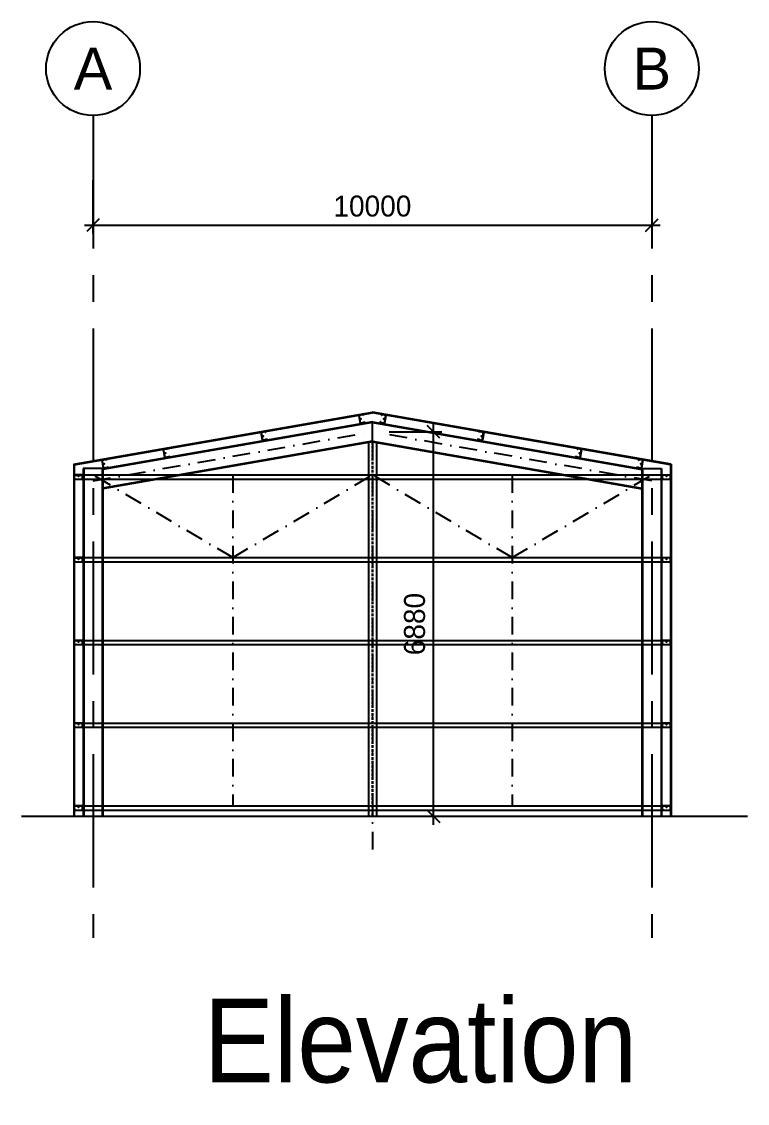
# Model space of a CAD drawing. Header units: millimetres. Extents: x 14826 to 891005, y -311366 to 56117.
# Drawn here: x 155479 to 168466, y -192425 to -173070 of the extents above; entities that cross this region are included whole.
import ezdxf
from ezdxf.enums import TextEntityAlignment as Align

# ---------------------------------------------------------------- set-up
doc = ezdxf.new("R2010")
doc.units = ezdxf.units.MM
for name, pattern in [('CENTER', [50.8, 31.75, -6.35, 6.35, -6.35]), ('DASHDOT', [25.4, 12.7, -6.35, 0, -6.35]), ('Hidden', [7.14375, 4.7625, -2.38125])]:
    doc.linetypes.add(name, pattern=pattern)
for name, color, linetype in [('AFR-STEEL SECTIONS', 3, 'Continuous'), ('AUR-CENTRELINES', 6, 'DASHDOT'), ('AUR-DIMS', 7, 'Continuous'), ('AUR-GRID CIRC', 3, 'Continuous'), ('AUR-GRID TEXT', 2, 'Continuous'), ('AUR-GRIDS', 7, 'CENTER'), ('AUR-SECTIONS', 3, 'Continuous')]:
    doc.layers.add(name, color=color, linetype=linetype)
doc.layers.add('G-ANNO-TEXT', color=7, linetype='Continuous', lineweight=9)
doc.styles.add('Arial_4', font='arial.ttf', dxfattribs={"width": 0.9, "height": 700})
doc.styles.add('ArialN', font='ARIALN.TTF')
doc.dimstyles.new('1-150', dxfattribs={"dimscale": 150, "dimtxt": 2.5, "dimasz": 1.5, "dimexe": 1, "dimexo": 2, "dimgap": 1, "dimtad": 1, "dimdec": 0, "dimzin": 0, "dimdsep": 46, "dimtxsty": 'Standard', "dimblk": 'OBLIQUE', "dimcen": 0, "dimdle": 1, "dimclrd": 7, "dimclre": 7, "dimclrt": 3, "dimadec": 0, "dimazin": 0, "dimtfac": 1, "dimtdec": 0, "dimtix": 1, "dimtmove": 2, "dimatfit": 0, "dimfxl": 6.5, "dimfxlon": 1, "dimtolj": 1, "dimtzin": 0, "dimarcsym": 0})

# ---------------------------------------------------------------- blocks, each defined once
blk = doc.blocks.new('_Oblique')
at = {"color": 0, "linetype": 'ByBlock', "lineweight": -2}
blk.add_line((-0.5, -0.5), (0.5, 0.5), dxfattribs=at)
blk = doc.blocks.new('*D143')
at = {"layer": 'AUR-DIMS', "color": 7, "lineweight": -2, "ltscale": 75, "transparency": 16777216}
for p, q in [((156756, -175908), (156756, -176860)), ((166756, -176403), (166756, -176860)), ((156606, -176710), (166906, -176710))]:
    blk.add_line(p, q, dxfattribs=at)
at = {"layer": 'Defpoints', "color": 0, "ltscale": 75, "transparency": 16777216}
for p in [(156756, -175608), (166756, -176103), (166756, -176710)]:
    blk.add_point(p, dxfattribs=at)
at = {"layer": 'AUR-DIMS', "color": 7, "lineweight": -2, "ltscale": 75, "transparency": 16777216, "xscale": 225, "yscale": 225, "zscale": 225, "rotation": 180}
blk.add_blockref('_Oblique', (156756, -176710), dxfattribs=at)
at = {"layer": 'AUR-DIMS', "color": 7, "lineweight": -2, "ltscale": 75, "transparency": 16777216, "xscale": 225, "yscale": 225, "zscale": 225}
blk.add_blockref('_Oblique', (166756, -176710), dxfattribs=at)
at = {"layer": 'AUR-DIMS', "color": 3, "ltscale": 75, "transparency": 16777216, "insert": (161756, -176372), "char_height": 375, "attachment_point": 5}
blk.add_mtext('\\A1;10000', dxfattribs=at)
blk = doc.blocks.new('*D148')
at = {"layer": 'AUR-DIMS', "color": 7, "lineweight": -2, "ltscale": 75, "transparency": 16777216}
for p, q in [((162849, -187439), (162849, -180259)), ((162056, -180409), (162999, -180409)), ((162129, -187289), (162999, -187289))]:
    blk.add_line(p, q, dxfattribs=at)
at = {"layer": 'Defpoints', "color": 0, "ltscale": 75, "transparency": 16777216}
for p in [(161756, -180409), (162849, -180409), (161829, -187289)]:
    blk.add_point(p, dxfattribs=at)
at = {"layer": 'AUR-DIMS', "color": 7, "lineweight": -2, "ltscale": 75, "transparency": 16777216, "xscale": 225, "yscale": 225, "zscale": 225}
for p, rotation in [((162849, -180409), 90), ((162849, -187289), 270)]:
    blk.add_blockref('_Oblique', p, dxfattribs=dict(at, rotation=rotation))
at = {"layer": 'AUR-DIMS', "color": 3, "ltscale": 75, "transparency": 16777216, "insert": (162512, -183849), "char_height": 375, "attachment_point": 5, "rotation": 90}
blk.add_mtext('\\A1;6880', dxfattribs=at)

msp = doc.modelspace()

# ---------------------------------------------------------------- linework, layer by layer
at = {"color": 1}
for p, q in [((156410.35678, -180990.88823), (161756.35753, -180057.73613)), ((156420.35678, -180999.29391), (161756.35753, -180067.88733)), ((167102.35828, -180990.88823), (161756.35753, -180057.73613)), ((167092.35828, -180999.29391), (161756.35753, -180067.88733)), ((156410.35678, -180990.88823), (156410.35678, -187288.90928)), ((156420.35678, -180999.29391), (156420.35678, -187288.90928)), ((167092.35828, -180999.29391), (167092.35828, -187288.90928)), ((167102.35828, -180990.88823), (167102.35828, -187288.90928)), ((156425.35681, -181180.40296), (167087.35826, -181180.40296)), ((156425.35681, -181255.40333), (167087.35826, -181255.40333)), ((156425.35681, -182660.65496), (167087.35826, -182660.65496)), ((156425.35681, -182735.65533), (167087.35826, -182735.65533)), ((156425.35681, -184140.90696), (167087.35826, -184140.90696)), ((156425.35681, -184215.90733), (167087.35826, -184215.90733)), ((156425.35681, -185621.15896), (167087.35826, -185621.15896)), ((156425.35681, -185696.15933), (167087.35826, -185696.15933)), ((156425.35681, -187101.40909), (167087.35826, -187101.40909)), ((156425.35681, -187176.40946), (167087.35826, -187176.40946))]:
    msp.add_line(p, q, dxfattribs=at)
at = {"layer": 'AFR-STEEL SECTIONS', "color": 3, "linetype": 'Continuous'}
for p, q in [((161515.02094, -180115.0886), (161539.09427, -180253.00405)), ((161541.0645, -180252.66014), (161516.99116, -180114.7447)), ((161583.1189, -180098.12638), (161519.08673, -180109.30329)), ((161519.43063, -180111.27351), (161583.4628, -180100.0966)), ((161586.93399, -180102.53608), (161589.51328, -180117.31273)), ((161591.4835, -180116.96883), (161588.90421, -180102.19217)), ((161589.51328, -180117.31273), (161591.4835, -180116.96883)), ((161921.23157, -180116.96883), (161923.81086, -180102.19217)), ((161923.20179, -180117.31273), (161921.23157, -180116.96883)), ((161925.78108, -180102.53608), (161923.20179, -180117.31273)), ((161993.28444, -180111.27351), (161929.25226, -180100.0966)), ((161929.59617, -180098.12638), (161993.62834, -180109.30329)), ((161971.65057, -180252.66014), (161995.72391, -180114.7447)), ((161997.69413, -180115.0886), (161973.62079, -180253.00405)), ((161756.35753, -180230.30726), (156932.35753, -181072.34337)), ((161756.35753, -180240.15392), (156932.35753, -181082.19004)), ((161608.56786, -180243.92271), (161544.53568, -180255.09962)), ((161544.87959, -180257.06984), (161608.91176, -180245.89293)), ((161610.39826, -180225.33096), (161608.42804, -180225.67487)), ((161608.42804, -180225.67487), (161611.00733, -180240.45152)), ((161612.97755, -180240.10762), (161610.39826, -180225.33096)), ((161756.35753, -180230.30726), (166580.35753, -181072.34337)), ((161756.35753, -180587.62943), (161756.35753, -180230.30726)), ((161756.35753, -180240.15392), (166580.35753, -181082.19004)), ((161899.73752, -180240.10762), (161902.3168, -180225.33096)), ((161904.28702, -180225.67487), (161901.70774, -180240.45152)), ((161902.3168, -180225.33096), (161904.28702, -180225.67487)), ((161967.83548, -180257.06984), (161903.80331, -180245.89293)), ((161904.14721, -180243.92271), (161968.17938, -180255.09962)), ((161756.35753, -180577.78276), (156932.35753, -181419.81888)), ((159764.95425, -180420.56525), (159789.02759, -180558.4807)), ((159790.99781, -180558.13679), (159766.92447, -180420.22135)), ((159833.05221, -180403.60303), (159769.02004, -180414.77994)), ((159769.36394, -180416.75016), (159833.39612, -180405.57325)), ((159858.50117, -180549.39936), (159794.469, -180560.57627)), ((159794.8129, -180562.54649), (159858.84507, -180551.36958)), ((159836.8673, -180408.01273), (159839.44659, -180422.78938)), ((159841.41681, -180422.44548), (159838.83752, -180407.66882)), ((159839.44659, -180422.78938), (159841.41681, -180422.44548)), ((159860.33158, -180530.80761), (159858.36136, -180531.15152)), ((159858.36136, -180531.15152), (159860.94064, -180545.92817)), ((159862.91086, -180545.58427), (159860.33158, -180530.80761)), ((161756.35753, -180577.78276), (166580.35753, -181419.81888)), ((163649.8042, -180545.58427), (163652.38349, -180530.80761)), ((163654.35371, -180531.15152), (163651.77442, -180545.92817)), ((163652.38349, -180530.80761), (163654.35371, -180531.15152)), ((163717.90216, -180562.54649), (163653.86999, -180551.36958)), ((163654.2139, -180549.39936), (163718.24607, -180560.57627)), ((163671.29826, -180422.44548), (163673.87754, -180407.66882)), ((163673.26848, -180422.78938), (163671.29826, -180422.44548)), ((163675.84776, -180408.01273), (163673.26848, -180422.78938)), ((163743.35112, -180416.75016), (163679.31895, -180405.57325)), ((163679.66286, -180403.60303), (163743.69503, -180414.77994)), ((163721.71726, -180558.13679), (163745.7906, -180420.22135)), ((163747.76082, -180420.56525), (163723.68748, -180558.4807)), ((161756.35753, -180587.62943), (156932.35753, -181429.66554)), ((158014.66822, -180726.08019), (158038.74156, -180863.99563)), ((158040.71178, -180863.65173), (158016.63844, -180725.73628)), ((158082.76618, -180709.11797), (158018.73401, -180720.29487)), ((158019.07791, -180722.26509), (158083.11009, -180711.08819)), ((158086.58127, -180713.52766), (158089.16056, -180728.30432)), ((158091.13078, -180727.96041), (158088.55149, -180713.18376)), ((158089.16056, -180728.30432), (158091.13078, -180727.96041)), ((161683.29753, -180600.38215), (161683.29753, -187288.90928)), ((161756.35753, -180587.62943), (166580.35753, -181429.66554)), ((161829.41753, -180600.38215), (161829.41753, -187288.90928)), ((165421.58429, -180727.96041), (165424.16357, -180713.18376)), ((165423.55451, -180728.30432), (165421.58429, -180727.96041)), ((165426.13379, -180713.52766), (165423.55451, -180728.30432)), ((165493.63715, -180722.26509), (165429.60498, -180711.08819)), ((165429.94889, -180709.11797), (165493.98106, -180720.29487)), ((165472.00329, -180863.65173), (165496.07663, -180725.73628)), ((165498.04685, -180726.08019), (165473.97351, -180863.99563)), ((156917.00536, -180917.67881), (156941.07869, -181055.59426)), ((156943.04892, -181055.25035), (156918.97558, -180917.33491)), ((156985.10332, -180900.71659), (156921.07115, -180911.8935)), ((156921.41505, -180913.86372), (156985.44722, -180902.68681)), ((156988.91841, -180905.12629), (156991.4977, -180919.90294)), ((156993.46792, -180919.55904), (156990.88863, -180904.78238)), ((156991.4977, -180919.90294), (156993.46792, -180919.55904)), ((158108.21514, -180854.91429), (158044.18297, -180866.0912)), ((158044.52687, -180868.06142), (158108.55904, -180856.88452)), ((158110.04555, -180836.32255), (158108.07533, -180836.66645)), ((158108.07533, -180836.66645), (158110.65461, -180851.44311)), ((158112.62483, -180851.0992), (158110.04555, -180836.32255)), ((165400.09023, -180851.0992), (165402.66952, -180836.32255)), ((165404.63974, -180836.66645), (165402.06045, -180851.44311)), ((165402.66952, -180836.32255), (165404.63974, -180836.66645)), ((165468.18819, -180868.06142), (165404.15602, -180856.88452)), ((165404.49993, -180854.91429), (165468.5321, -180866.0912)), ((166519.24715, -180919.55904), (166521.82644, -180904.78238)), ((166521.21737, -180919.90294), (166519.24715, -180919.55904)), ((166523.79666, -180905.12629), (166521.21737, -180919.90294)), ((166591.30002, -180913.86372), (166527.26784, -180902.68681)), ((166527.61175, -180900.71659), (166591.64392, -180911.8935)), ((166569.66615, -181055.25035), (166593.73949, -180917.33491)), ((166595.70971, -180917.67881), (166571.63637, -181055.59426)), ((156580.35753, -181067.90315), (156580.35753, -187288.90928)), ((156932.35753, -181067.90315), (156580.35753, -181067.90315)), ((156590.05753, -181067.90315), (156590.05753, -187288.90928)), ((156922.65753, -181067.90315), (156922.65753, -187288.90928)), ((156932.35753, -181067.90315), (156932.35753, -187288.90928)), ((157010.55227, -181046.51292), (156946.5201, -181057.68983)), ((156946.86401, -181059.66005), (157010.89618, -181048.48314)), ((157012.38268, -181027.92117), (157010.41246, -181028.26508)), ((157010.41246, -181028.26508), (157012.99175, -181043.04173)), ((157014.96197, -181042.69783), (157012.38268, -181027.92117)), ((166497.7531, -181042.69783), (166500.33238, -181027.92117)), ((166502.3026, -181028.26508), (166499.72332, -181043.04173)), ((166500.33238, -181027.92117), (166502.3026, -181028.26508)), ((166565.85106, -181059.66005), (166501.81889, -181048.48314)), ((166502.16279, -181046.51292), (166566.19496, -181057.68983)), ((166580.35753, -181067.90315), (166580.35753, -187288.90928)), ((166580.35753, -181067.90315), (166932.35753, -181067.90315)), ((166590.05753, -181067.90315), (166590.05753, -187288.90928)), ((166922.65753, -181067.90315), (166922.65753, -187288.90928)), ((166932.35753, -181067.90315), (166932.35753, -187288.90928)), ((156420.35678, -181185.40298), (156420.35678, -181250.40331)), ((156422.35679, -181250.40331), (156422.35679, -181185.40298)), ((156565.35751, -181180.40296), (156425.35681, -181180.40296)), ((156425.35681, -181182.40297), (156565.35751, -181182.40297)), ((156440.35688, -181253.40332), (156425.35681, -181253.40332)), ((156425.35681, -181255.40333), (156440.35688, -181255.40333)), ((156440.35688, -181255.40333), (156440.35688, -181253.40332)), ((156565.35751, -181253.40332), (156550.35743, -181253.40332)), ((156550.35743, -181253.40332), (156550.35743, -181255.40333)), ((156550.35743, -181255.40333), (156565.35751, -181255.40333)), ((156568.35752, -181185.40298), (156568.35752, -181250.40331)), ((156570.35753, -181250.40331), (156570.35753, -181185.40298)), ((166942.35753, -181250.40331), (166942.35753, -181185.40298)), ((166944.35754, -181185.40298), (166944.35754, -181250.40331)), ((166947.35756, -181180.40296), (167087.35826, -181180.40296)), ((167087.35826, -181182.40297), (166947.35756, -181182.40297)), ((166947.35756, -181253.40332), (166962.35763, -181253.40332)), ((166962.35763, -181255.40333), (166947.35756, -181255.40333)), ((166962.35763, -181253.40332), (166962.35763, -181255.40333)), ((167072.35818, -181255.40333), (167072.35818, -181253.40332)), ((167072.35818, -181253.40332), (167087.35826, -181253.40332)), ((167087.35826, -181255.40333), (167072.35818, -181255.40333)), ((167090.35827, -181250.40331), (167090.35827, -181185.40298)), ((167092.35828, -181185.40298), (167092.35828, -181250.40331)), ((156420.35678, -182665.65498), (156420.35678, -182730.65531)), ((156422.35679, -182730.65531), (156422.35679, -182665.65498)), ((156565.35751, -182660.65496), (156425.35681, -182660.65496)), ((156425.35681, -182662.65497), (156565.35751, -182662.65497)), ((156568.35752, -182665.65498), (156568.35752, -182730.65531)), ((156570.35753, -182730.65531), (156570.35753, -182665.65498)), ((166942.35753, -182730.65531), (166942.35753, -182665.65498)), ((166944.35754, -182665.65498), (166944.35754, -182730.65531)), ((166947.35756, -182660.65496), (167087.35826, -182660.65496)), ((167087.35826, -182662.65497), (166947.35756, -182662.65497)), ((167090.35827, -182730.65531), (167090.35827, -182665.65498)), ((167092.35828, -182665.65498), (167092.35828, -182730.65531)), ((156440.35688, -182733.65532), (156425.35681, -182733.65532)), ((156425.35681, -182735.65533), (156440.35688, -182735.65533)), ((156440.35688, -182735.65533), (156440.35688, -182733.65532)), ((156565.35751, -182733.65532), (156550.35743, -182733.65532)), ((156550.35743, -182733.65532), (156550.35743, -182735.65533)), ((156550.35743, -182735.65533), (156565.35751, -182735.65533)), ((166947.35756, -182733.65532), (166962.35763, -182733.65532)), ((166962.35763, -182735.65533), (166947.35756, -182735.65533)), ((166962.35763, -182733.65532), (166962.35763, -182735.65533)), ((167072.35818, -182735.65533), (167072.35818, -182733.65532)), ((167072.35818, -182733.65532), (167087.35826, -182733.65532)), ((167087.35826, -182735.65533), (167072.35818, -182735.65533)), ((156420.35678, -184145.90698), (156420.35678, -184210.90731)), ((156422.35679, -184210.90731), (156422.35679, -184145.90698)), ((156565.35751, -184140.90696), (156425.35681, -184140.90696)), ((156425.35681, -184142.90697), (156565.35751, -184142.90697)), ((156440.35688, -184213.90732), (156425.35681, -184213.90732)), ((156425.35681, -184215.90733), (156440.35688, -184215.90733)), ((156440.35688, -184215.90733), (156440.35688, -184213.90732)), ((156565.35751, -184213.90732), (156550.35743, -184213.90732)), ((156550.35743, -184213.90732), (156550.35743, -184215.90733)), ((156550.35743, -184215.90733), (156565.35751, -184215.90733)), ((156568.35752, -184145.90698), (156568.35752, -184210.90731)), ((156570.35753, -184210.90731), (156570.35753, -184145.90698)), ((166942.35753, -184210.90731), (166942.35753, -184145.90698)), ((166944.35754, -184145.90698), (166944.35754, -184210.90731)), ((166947.35756, -184140.90696), (167087.35826, -184140.90696)), ((167087.35826, -184142.90697), (166947.35756, -184142.90697)), ((166947.35756, -184213.90732), (166962.35763, -184213.90732)), ((166962.35763, -184215.90733), (166947.35756, -184215.90733)), ((166962.35763, -184213.90732), (166962.35763, -184215.90733)), ((167072.35818, -184215.90733), (167072.35818, -184213.90732)), ((167072.35818, -184213.90732), (167087.35826, -184213.90732)), ((167087.35826, -184215.90733), (167072.35818, -184215.90733)), ((167090.35827, -184210.90731), (167090.35827, -184145.90698)), ((167092.35828, -184145.90698), (167092.35828, -184210.90731)), ((156420.35678, -185626.15898), (156420.35678, -185691.15931)), ((156422.35679, -185691.15931), (156422.35679, -185626.15898)), ((156565.35751, -185621.15896), (156425.35681, -185621.15896)), ((156425.35681, -185623.15897), (156565.35751, -185623.15897)), ((156440.35688, -185694.15932), (156425.35681, -185694.15932)), ((156425.35681, -185696.15933), (156440.35688, -185696.15933)), ((156440.35688, -185696.15933), (156440.35688, -185694.15932)), ((156565.35751, -185694.15932), (156550.35743, -185694.15932)), ((156550.35743, -185694.15932), (156550.35743, -185696.15933)), ((156550.35743, -185696.15933), (156565.35751, -185696.15933)), ((156568.35752, -185626.15898), (156568.35752, -185691.15931)), ((156570.35753, -185691.15931), (156570.35753, -185626.15898)), ((166942.35753, -185691.15931), (166942.35753, -185626.15898)), ((166944.35754, -185626.15898), (166944.35754, -185691.15931)), ((166947.35756, -185621.15896), (167087.35826, -185621.15896)), ((167087.35826, -185623.15897), (166947.35756, -185623.15897)), ((166947.35756, -185694.15932), (166962.35763, -185694.15932)), ((166962.35763, -185696.15933), (166947.35756, -185696.15933)), ((166962.35763, -185694.15932), (166962.35763, -185696.15933)), ((167072.35818, -185696.15933), (167072.35818, -185694.15932)), ((167072.35818, -185694.15932), (167087.35826, -185694.15932)), ((167087.35826, -185696.15933), (167072.35818, -185696.15933)), ((167090.35827, -185691.15931), (167090.35827, -185626.15898)), ((167092.35828, -185626.15898), (167092.35828, -185691.15931)), ((156420.35678, -187106.40911), (156420.35678, -187171.40944)), ((156422.35679, -187171.40944), (156422.35679, -187106.40911)), ((156565.35751, -187101.40909), (156425.35681, -187101.40909)), ((156425.35681, -187103.4091), (156565.35751, -187103.4091)), ((156568.35752, -187106.40911), (156568.35752, -187171.40944)), ((156570.35753, -187171.40944), (156570.35753, -187106.40911)), ((166942.35753, -187171.40944), (166942.35753, -187106.40911)), ((166944.35754, -187106.40911), (166944.35754, -187171.40944)), ((166947.35756, -187101.40909), (167087.35826, -187101.40909)), ((167087.35826, -187103.4091), (166947.35756, -187103.4091)), ((167090.35827, -187171.40944), (167090.35827, -187106.40911)), ((167092.35828, -187106.40911), (167092.35828, -187171.40944)), ((156440.35688, -187174.40945), (156425.35681, -187174.40945)), ((156425.35681, -187176.40946), (156440.35688, -187176.40946)), ((156440.35688, -187176.40946), (156440.35688, -187174.40945)), ((156565.35751, -187174.40945), (156550.35743, -187174.40945)), ((156550.35743, -187174.40945), (156550.35743, -187176.40946)), ((156550.35743, -187176.40946), (156565.35751, -187176.40946)), ((166947.35756, -187174.40945), (166962.35763, -187174.40945)), ((166962.35763, -187176.40946), (166947.35756, -187176.40946)), ((166962.35763, -187174.40945), (166962.35763, -187176.40946)), ((167072.35818, -187176.40946), (167072.35818, -187174.40945)), ((167072.35818, -187174.40945), (167087.35826, -187174.40945)), ((167087.35826, -187176.40946), (167072.35818, -187176.40946))]:
    msp.add_line(p, q, dxfattribs=at)
for centre, radius, start, end in [((161519.94649, -180114.22884), 5.00002, 99.90130634, 189.90130634), ((161519.94649, -180114.22884), 3.00001, 99.90130634, 189.90130634), ((161583.97866, -180103.05193), 5.00002, 9.90130634, 99.90130634), ((161583.97866, -180103.05193), 3.00001, 9.90130634, 99.90130634), ((161928.73641, -180103.05193), 5.00002, 80.098693661, 170.09869366), ((161928.73641, -180103.05193), 3.00001, 80.098693661, 170.09869366), ((161992.76858, -180114.22884), 3.00001, 350.09869366, 80.098693661), ((161992.76858, -180114.22884), 5.00002, 350.09869366, 80.098693661), ((161544.01983, -180252.14429), 5.00002, 189.90130634, 279.90130634), ((161544.01983, -180252.14429), 3.00001, 189.90130634, 279.90130634), ((161608.052, -180240.96738), 3.00001, 279.90130634, 9.90130634), ((161608.052, -180240.96738), 5.00002, 279.90130634, 9.90130634), ((161904.66307, -180240.96738), 5.00002, 170.09869366, 260.098693661), ((161904.66307, -180240.96738), 3.00001, 170.09869366, 260.098693661), ((161968.69524, -180252.14429), 5.00002, 260.098693661, 350.09869366), ((161968.69524, -180252.14429), 3.00001, 260.098693661, 350.09869366), ((159769.8798, -180419.70549), 5.00002, 99.90130634, 189.90130634), ((159769.8798, -180419.70549), 3.00001, 99.90130634, 189.90130634), ((159793.95314, -180557.62094), 5.00002, 189.90130634, 279.90130634), ((159793.95314, -180557.62094), 3.00001, 189.90130634, 279.90130634), ((159833.91197, -180408.52858), 5.00002, 9.90130634, 99.90130634), ((159833.91197, -180408.52858), 3.00001, 9.90130634, 99.90130634), ((159857.98531, -180546.44403), 3.00001, 279.90130634, 9.90130634), ((159857.98531, -180546.44403), 5.00002, 279.90130634, 9.90130634), ((163654.72975, -180546.44403), 5.00002, 170.09869366, 260.098693661), ((163654.72975, -180546.44403), 3.00001, 170.09869366, 260.098693661), ((163678.80309, -180408.52858), 5.00002, 80.098693661, 170.09869366), ((163678.80309, -180408.52858), 3.00001, 80.098693661, 170.09869366), ((163718.76193, -180557.62094), 5.00002, 260.098693661, 350.09869366), ((163718.76193, -180557.62094), 3.00001, 260.098693661, 350.09869366), ((163742.83526, -180419.70549), 3.00001, 350.09869366, 80.098693661), ((163742.83526, -180419.70549), 5.00002, 350.09869366, 80.098693661), ((158019.59377, -180725.22043), 5.00002, 99.90130634, 189.90130634), ((158019.59377, -180725.22043), 3.00001, 99.90130634, 189.90130634), ((158083.62594, -180714.04352), 5.00002, 9.90130634, 99.90130634), ((158083.62594, -180714.04352), 3.00001, 9.90130634, 99.90130634), ((165429.08912, -180714.04352), 5.00002, 80.098693661, 170.09869366), ((165429.08912, -180714.04352), 3.00001, 80.098693661, 170.09869366), ((165493.12129, -180725.22043), 3.00001, 350.09869366, 80.098693661), ((165493.12129, -180725.22043), 5.00002, 350.09869366, 80.098693661), ((156921.93091, -180916.81905), 5.00002, 99.90130634, 189.90130634), ((156921.93091, -180916.81905), 3.00001, 99.90130634, 189.90130634), ((156985.96308, -180905.64214), 5.00002, 9.90130634, 99.90130634), ((156985.96308, -180905.64214), 3.00001, 9.90130634, 99.90130634), ((158043.66711, -180863.13587), 5.00002, 189.90130634, 279.90130634), ((158043.66711, -180863.13587), 3.00001, 189.90130634, 279.90130634), ((158107.69928, -180851.95896), 3.00001, 279.90130634, 9.90130634), ((158107.69928, -180851.95896), 5.00002, 279.90130634, 9.90130634), ((165405.01578, -180851.95896), 5.00002, 170.09869366, 260.098693661), ((165405.01578, -180851.95896), 3.00001, 170.09869366, 260.098693661), ((165469.04796, -180863.13587), 5.00002, 260.098693661, 350.09869366), ((165469.04796, -180863.13587), 3.00001, 260.098693661, 350.09869366), ((166526.75199, -180905.64214), 5.00002, 80.098693661, 170.09869366), ((166526.75199, -180905.64214), 3.00001, 80.098693661, 170.09869366), ((166590.78416, -180916.81905), 3.00001, 350.09869366, 80.098693661), ((166590.78416, -180916.81905), 5.00002, 350.09869366, 80.098693661), ((156946.00425, -181054.7345), 5.00002, 189.90130634, 279.90130634), ((156946.00425, -181054.7345), 3.00001, 189.90130634, 279.90130634), ((157010.03642, -181043.55759), 3.00001, 279.90130634, 9.90130634), ((157010.03642, -181043.55759), 5.00002, 279.90130634, 9.90130634), ((166502.67865, -181043.55759), 5.00002, 170.09869366, 260.098693661), ((166502.67865, -181043.55759), 3.00001, 170.09869366, 260.098693661), ((166566.71082, -181054.7345), 5.00002, 260.098693661, 350.09869366), ((166566.71082, -181054.7345), 3.00001, 260.098693661, 350.09869366), ((156425.35681, -181185.40298), 5.00002, 90, 180), ((156425.35681, -181250.40331), 5.00002, 180, 270), ((156425.35681, -181185.40298), 3.00001, 90, 180), ((156425.35681, -181250.40331), 3.00001, 180, 270), ((156565.35751, -181185.40298), 5.00002, 0, 90), ((156565.35751, -181185.40298), 3.00001, 0, 90), ((156565.35751, -181250.40331), 3.00001, 270, 0), ((156565.35751, -181250.40331), 5.00002, 270, 0), ((166947.35756, -181185.40298), 5.00002, 90, 180), ((166947.35756, -181250.40331), 5.00002, 180, 270), ((166947.35756, -181185.40298), 3.00001, 90, 180), ((166947.35756, -181250.40331), 3.00001, 180, 270), ((167087.35826, -181185.40298), 5.00002, 0, 90), ((167087.35826, -181185.40298), 3.00001, 0, 90), ((167087.35826, -181250.40331), 3.00001, 270, 0), ((167087.35826, -181250.40331), 5.00002, 270, 0), ((156425.35681, -182665.65498), 5.00002, 90, 180), ((156425.35681, -182665.65498), 3.00001, 90, 180), ((156565.35751, -182665.65498), 5.00002, 0, 90), ((156565.35751, -182665.65498), 3.00001, 0, 90), ((166947.35756, -182665.65498), 5.00002, 90, 180), ((166947.35756, -182665.65498), 3.00001, 90, 180), ((167087.35826, -182665.65498), 5.00002, 0, 90), ((167087.35826, -182665.65498), 3.00001, 0, 90), ((156425.35681, -182730.65531), 5.00002, 180, 270), ((156425.35681, -182730.65531), 3.00001, 180, 270), ((156565.35751, -182730.65531), 3.00001, 270, 0), ((156565.35751, -182730.65531), 5.00002, 270, 0), ((166947.35756, -182730.65531), 5.00002, 180, 270), ((166947.35756, -182730.65531), 3.00001, 180, 270), ((167087.35826, -182730.65531), 3.00001, 270, 0), ((167087.35826, -182730.65531), 5.00002, 270, 0), ((156425.35681, -184145.90698), 5.00002, 90, 180), ((156425.35681, -184210.90731), 5.00002, 180, 270), ((156425.35681, -184145.90698), 3.00001, 90, 180), ((156425.35681, -184210.90731), 3.00001, 180, 270), ((156565.35751, -184145.90698), 5.00002, 0, 90), ((156565.35751, -184145.90698), 3.00001, 0, 90), ((156565.35751, -184210.90731), 3.00001, 270, 0), ((156565.35751, -184210.90731), 5.00002, 270, 0), ((166947.35756, -184145.90698), 5.00002, 90, 180), ((166947.35756, -184210.90731), 5.00002, 180, 270), ((166947.35756, -184145.90698), 3.00001, 90, 180), ((166947.35756, -184210.90731), 3.00001, 180, 270), ((167087.35826, -184145.90698), 5.00002, 0, 90), ((167087.35826, -184145.90698), 3.00001, 0, 90), ((167087.35826, -184210.90731), 3.00001, 270, 0), ((167087.35826, -184210.90731), 5.00002, 270, 0), ((156425.35681, -185626.15898), 5.00002, 90, 180), ((156425.35681, -185691.15931), 5.00002, 180, 270), ((156425.35681, -185626.15898), 3.00001, 90, 180), ((156425.35681, -185691.15931), 3.00001, 180, 270), ((156565.35751, -185626.15898), 5.00002, 0, 90), ((156565.35751, -185626.15898), 3.00001, 0, 90), ((156565.35751, -185691.15931), 3.00001, 270, 0), ((156565.35751, -185691.15931), 5.00002, 270, 0), ((166947.35756, -185626.15898), 5.00002, 90, 180), ((166947.35756, -185691.15931), 5.00002, 180, 270), ((166947.35756, -185626.15898), 3.00001, 90, 180), ((166947.35756, -185691.15931), 3.00001, 180, 270), ((167087.35826, -185626.15898), 5.00002, 0, 90), ((167087.35826, -185626.15898), 3.00001, 0, 90), ((167087.35826, -185691.15931), 3.00001, 270, 0), ((167087.35826, -185691.15931), 5.00002, 270, 0), ((156425.35681, -187106.40911), 5.00002, 90, 180), ((156425.35681, -187106.40911), 3.00001, 90, 180), ((156565.35751, -187106.40911), 5.00002, 0, 90), ((156565.35751, -187106.40911), 3.00001, 0, 90), ((166947.35756, -187106.40911), 5.00002, 90, 180), ((166947.35756, -187106.40911), 3.00001, 90, 180), ((167087.35826, -187106.40911), 5.00002, 0, 90), ((167087.35826, -187106.40911), 3.00001, 0, 90), ((156425.35681, -187171.40944), 5.00002, 180, 270), ((156425.35681, -187171.40944), 3.00001, 180, 270), ((156565.35751, -187171.40944), 3.00001, 270, 0), ((156565.35751, -187171.40944), 5.00002, 270, 0), ((166947.35756, -187171.40944), 5.00002, 180, 270), ((166947.35756, -187171.40944), 3.00001, 180, 270), ((167087.35826, -187171.40944), 3.00001, 270, 0), ((167087.35826, -187171.40944), 5.00002, 270, 0)]:
    msp.add_arc(centre, radius, start, end, dxfattribs=at)
at = {"layer": 'AFR-STEEL SECTIONS', "color": 1, "linetype": 'Continuous'}
for p in [(161551.88239, -180179.71313), (161960.83268, -180179.71313), (159801.8157, -180485.18977), (163710.89937, -180485.18977), (158051.52967, -180790.70471), (165461.1854, -180790.70471), (156953.86681, -180982.30334), (166558.84826, -180982.30334), (156495.35716, -181205.60309), (167017.35791, -181205.60309), (156495.35716, -182685.85509), (167017.35791, -182685.85509), (156495.35716, -184166.10709), (167017.35791, -184166.10709), (156495.35716, -185646.35909), (167017.35791, -185646.35909), (156495.35716, -187126.60921), (167017.35791, -187126.60921)]:
    msp.add_point(p, dxfattribs=at)
at = {"layer": 'AUR-CENTRELINES', "ltscale": 25}
for p, q in [((156756.35753, -181288.90928), (161756.35753, -180407.27437)), ((166756.35753, -181288.90928), (161756.35753, -180407.27437)), ((161756.35753, -180577.78276), (161756.35753, -187961.66606))]:
    msp.add_line(p, q, dxfattribs=at)
at = {"layer": 'AUR-CENTRELINES', "color": 2, "ltscale": 25}
for p, q in [((159256.35753, -182660.65496), (156756.35753, -181180.40296)), ((159256.35753, -181180.40296), (159256.35753, -187101.40909)), ((159256.35753, -182660.65496), (161756.35753, -181180.40296)), ((164256.35753, -182660.65496), (161756.35753, -181180.40296)), ((164256.35753, -181180.40296), (164256.35753, -187101.40909)), ((164256.35753, -182660.65496), (166756.35753, -181180.40296))]:
    msp.add_line(p, q, dxfattribs=at)
at = {"layer": 'AUR-GRID CIRC'}
for centre in [(156756.35753, -173909.82098, -4741.53384), (166756.35753, -173909.82098, -4741.53384)]:
    msp.add_circle(centre, 840, dxfattribs=at)
at = {"layer": 'AUR-GRIDS', "ltscale": 75}
for p, q in [((156756.35753, -174749.82098), (156756.35753, -189461.23048)), ((166756.35753, -174749.82098), (166756.35753, -189461.23048))]:
    msp.add_line(p, q, dxfattribs=at)
at = {"layer": 'AUR-SECTIONS', "color": 1, "linetype": 'Hidden', "ltscale": 10}
for p, q in [((161753.29753, -180588.16355), (161753.29753, -187288.90928)), ((161759.41753, -180588.16355), (161759.41753, -187288.90928))]:
    msp.add_line(p, q, dxfattribs=at)
at = {"layer": 'AUR-SECTIONS', "color": 2, "ltscale": 75}
msp.add_line((155478.94903, -187288.90928), (168466.09884, -187288.90928), dxfattribs=at)

# ---------------------------------------------------------------- texts
at = {"layer": 'AUR-GRID TEXT', "color": 7, "style": 'ArialN', "width": 1.2}
for s, p in [('A', (156756.35753, -173909.82098, -4741.53384)), ('B', (166756.35753, -173909.82098, -4741.53384))]:
    msp.add_text(s, height=750, dxfattribs=at).set_placement(p, align=Align.MIDDLE_CENTER)
at = {"layer": 'G-ANNO-TEXT', "insert": (158735.2164, -190550.00757), "char_height": 1500, "width": 5994.7254604, "attachment_point": 1, "style": 'Arial_4', "bg_fill": 3, "box_fill_scale": 1.25, "bg_fill_color": 256, "bg_fill_true_color": 13158600, "bg_fill_transparency": 0}
msp.add_mtext('Elevation', dxfattribs=at)

# ---------------------------------------------------------------- dimensions: what is measured, and where the dimension line sits
at = {"layer": 'AUR-DIMS', "ltscale": 75}
dim = msp.add_linear_dim(base=(166756.35753, -176709.66481), p1=(156756.35753, -175608.4715), p2=(166756.35753, -176103.22484), dimstyle='1-150', dxfattribs=at)
dim.commit()
dim.dimension.update_dxf_attribs({"geometry": '*D143', "text_midpoint": (161756.35753, -176372.16481)})
dim = msp.add_linear_dim(base=(162849.11245, -180408.96834), p1=(161829.41753, -187288.90928), p2=(161756.35753, -180408.96834), angle=90, dimstyle='1-150', dxfattribs=at)
dim.commit()
dim.dimension.update_dxf_attribs({"geometry": '*D148', "text_midpoint": (162511.61245, -183848.93881)})

doc.saveas('drawing.dxf')
